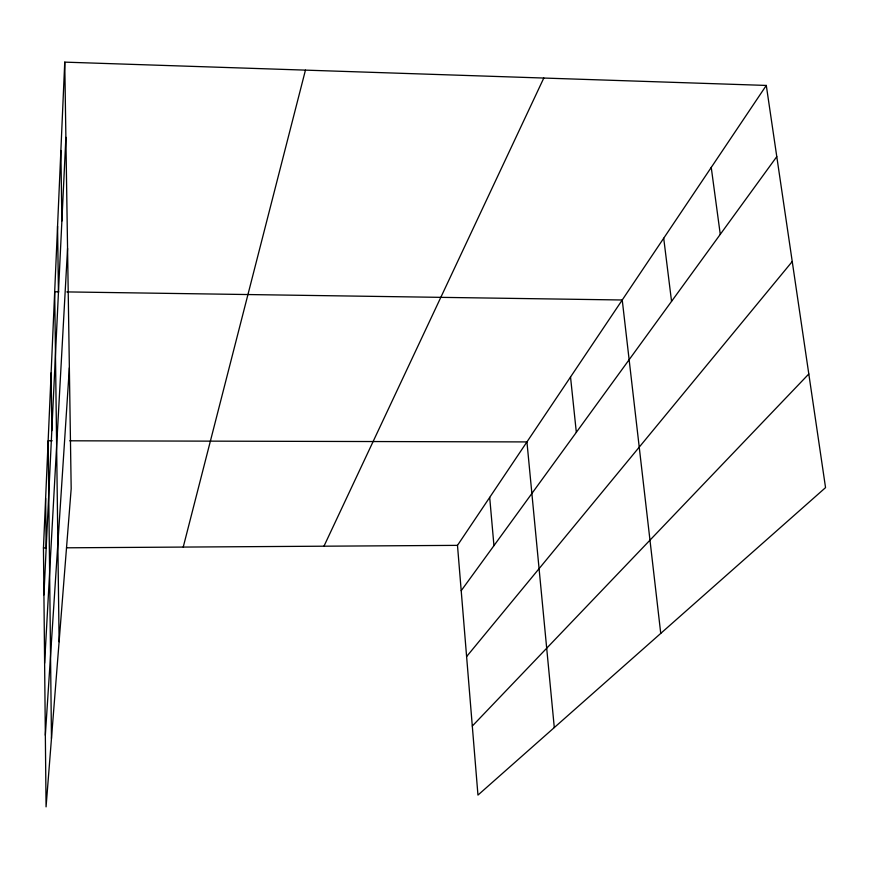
<?xml version="1.0" encoding="UTF-8"?>
<svg xmlns="http://www.w3.org/2000/svg" width="869" height="869" viewBox="0 0 869 869"><rect width="100%" height="100%" fill="white"/><g stroke="black" fill="none" stroke-linecap="round" stroke-linejoin="round"><path stroke-width="1.3" d="M64.751 62.133L71.182 488.715L46.068 806.866L43.45 547.959L64.751 62.133L766.295 85.434L825.55 487.618L477.961 795.092L457.485 545.363L766.295 85.434M43.928 594.896L65.892 137.356M44.612 663.177L67.565 248.425M45.34 735.217L69.357 367.783M183.229 547.079L305.453 70.128M323.963 546.199L543.798 78.047M461.2 590.692L776.788 156.626M466.599 656.584L792.235 261.526M472.301 726.06L808.811 373.974M43.45 547.959L46.166 547.937M66.522 547.807L457.485 545.363M52.205 440.757L48.153 440.746L51.467 738.487M69.781 440.8L526.94 441.919L554.292 727.559M58.744 291.799L54.682 291.734L59.103 641.756M66.848 291.908L622.237 299.99L660.744 633.403M711.244 167.424L720.271 234.358M663.71 238.236L671.552 301.358M570.531 376.994L576.332 432.338M489.692 497.405L493.95 545.645M60.873 150.511L61.873 220.998M57.56 226.19L58.44 292.473M51.13 372.866L51.814 430.633M45.622 498.393L46.155 548.469"/></g></svg>
